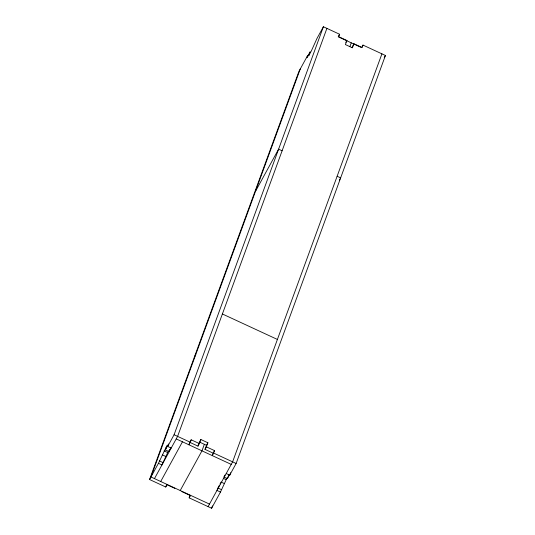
<?xml version="1.0" encoding="UTF-8"?>
<svg xmlns="http://www.w3.org/2000/svg" width="535" height="535" viewBox="0 0 535 535"><rect width="100%" height="100%" fill="white"/><g stroke="black" fill="none" stroke-linecap="round" stroke-linejoin="round"><path stroke-width="0.8" d="M167.147 484.483L165.756 487.017L149.566 479.52L298.878 71.523L307.745 55.332L306.849 57.78L310.086 51.862L308.595 55.948L311.37 50.878L316.994 38.433L323.394 26.75L339.585 34.247L338.688 36.694L346.887 40.493L345.389 44.572L352.411 47.822L353.909 43.743L362.101 47.535L362.997 45.087L385.434 55.479L236.122 463.477L229.722 475.167L226.211 473.535M300.262 68.988L150.957 476.986L209.479 504.09M149.566 479.52L158.434 463.33L166.84 445.822L165.348 449.902L168.859 451.527L171.019 447.581M171.2 448.062L167.689 446.431L168.585 443.983L165.348 449.902M168.371 451.065L161.951 464.955L158.434 463.33M167.689 446.431L174.089 434.748L323.394 26.75M168.859 451.527L169.608 449.487M326.905 28.375L177.6 436.373L154.468 478.611M165.756 487.017L166.432 485.185M190.279 442.244L191.176 439.797L199.368 443.595L197.983 446.13L189.791 442.331L188.895 444.779L190.279 442.244L174.089 434.748M197.983 446.13L199.475 442.05L206.497 445.301L205.005 449.38L213.197 453.178L212.301 455.626L214.588 450.644L206.39 446.845L207.888 442.766L200.866 439.516L199.822 441.415M199.368 443.595L200.866 439.516M204.35 444.304L201.962 450.838L180.215 490.535M349.943 46.465L351.268 42.833M352.023 47.635L353.909 43.743M226.893 478.17L220.474 492.06L211.606 508.25L189.169 497.858L190.065 495.41L181.873 491.618M219.297 485.359L216.963 490.434L220.474 492.06M211.606 508.25L212.462 505.896M381.923 53.854L232.611 461.852L208.095 506.625M224.947 475.033L223.871 477.006L227.382 478.631L228.873 474.552M229.722 475.167L230.618 472.713M338.548 36.146L339.585 34.247M255.469 191.39L278.601 149.151L282.119 150.776M345.844 42.392L346.887 40.493M361.606 47.622L362.997 45.087M194.359 357.119L195.75 354.585M384.23 57.673L385.434 55.479M160.707 481.5L182.455 441.803M190.132 441.703L191.176 439.797M339.451 180.048L340.641 177.881L337.13 176.256M206.497 445.301L207.888 442.766M205.005 449.38L206.39 446.845M213.197 453.178L214.588 450.644M189.169 497.858L190.56 495.323M220.012 484.041L221.095 482.068L224.606 483.7M227.382 478.631L229.542 474.685M338.2 36.781L360.871 47.281M222.393 313.978L277.404 339.451M213.692 453.091L236.122 463.477M176.216 438.907L231.227 464.387M164.064 450.885L167.575 452.516M223.289 478.317L226.098 479.621M162.573 454.971L166.084 456.596M159.33 460.882L162.841 462.507M217.859 487.987L221.37 489.612M166.652 484.57L174.851 488.368"/></g></svg>
